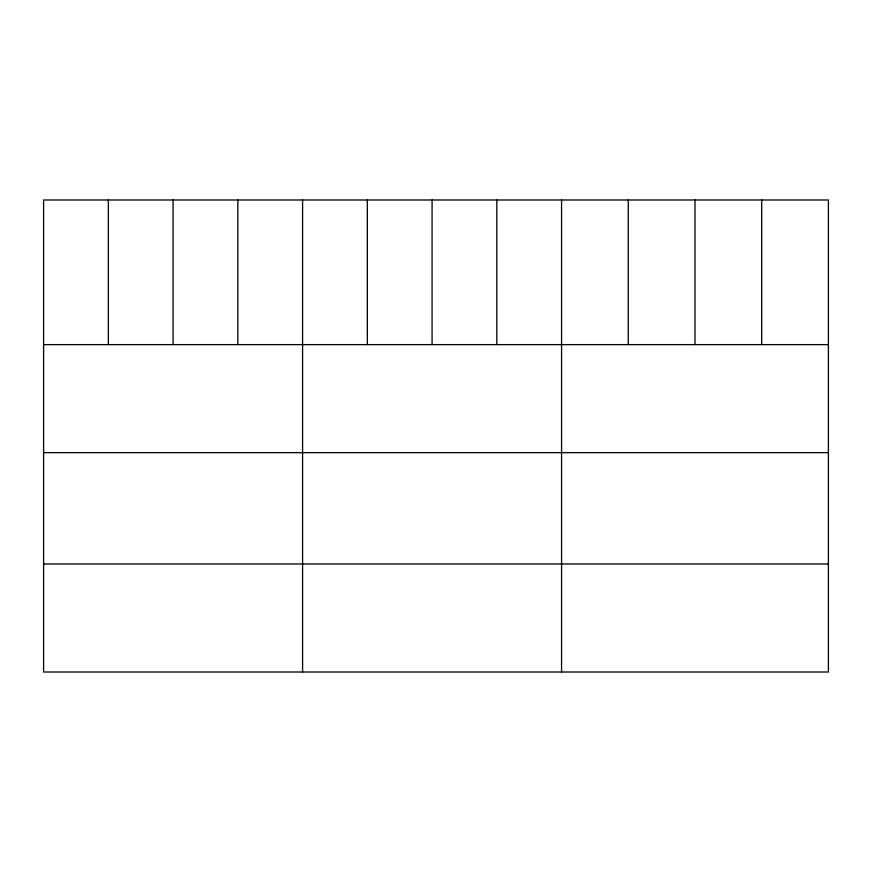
<?xml version="1.0" encoding="UTF-8"?>
<svg xmlns="http://www.w3.org/2000/svg" width="872" height="872" viewBox="0 0 872 872"><rect width="100%" height="100%" fill="white"/><g stroke="black" fill="none" stroke-linecap="round" stroke-linejoin="round"><path stroke-width="1.31" d="M828.4 344.614L828.4 672.007L43.6 672.007L43.6 199.993L828.4 199.993L828.4 344.614L43.6 344.614M43.6 452.644L828.4 452.644M43.6 563.966L828.4 563.966M761.692 199.993L761.692 344.614M694.984 199.993L694.984 344.614M628.276 199.993L628.276 344.614M561.568 199.993L561.568 672.007M496.822 199.993L496.822 344.614M432.076 199.993L432.076 344.614M367.33 199.993L367.33 344.614M302.584 199.993L302.584 672.007M237.838 199.993L237.838 344.614M173.092 199.993L173.092 344.614M108.346 199.993L108.346 344.614"/></g></svg>
